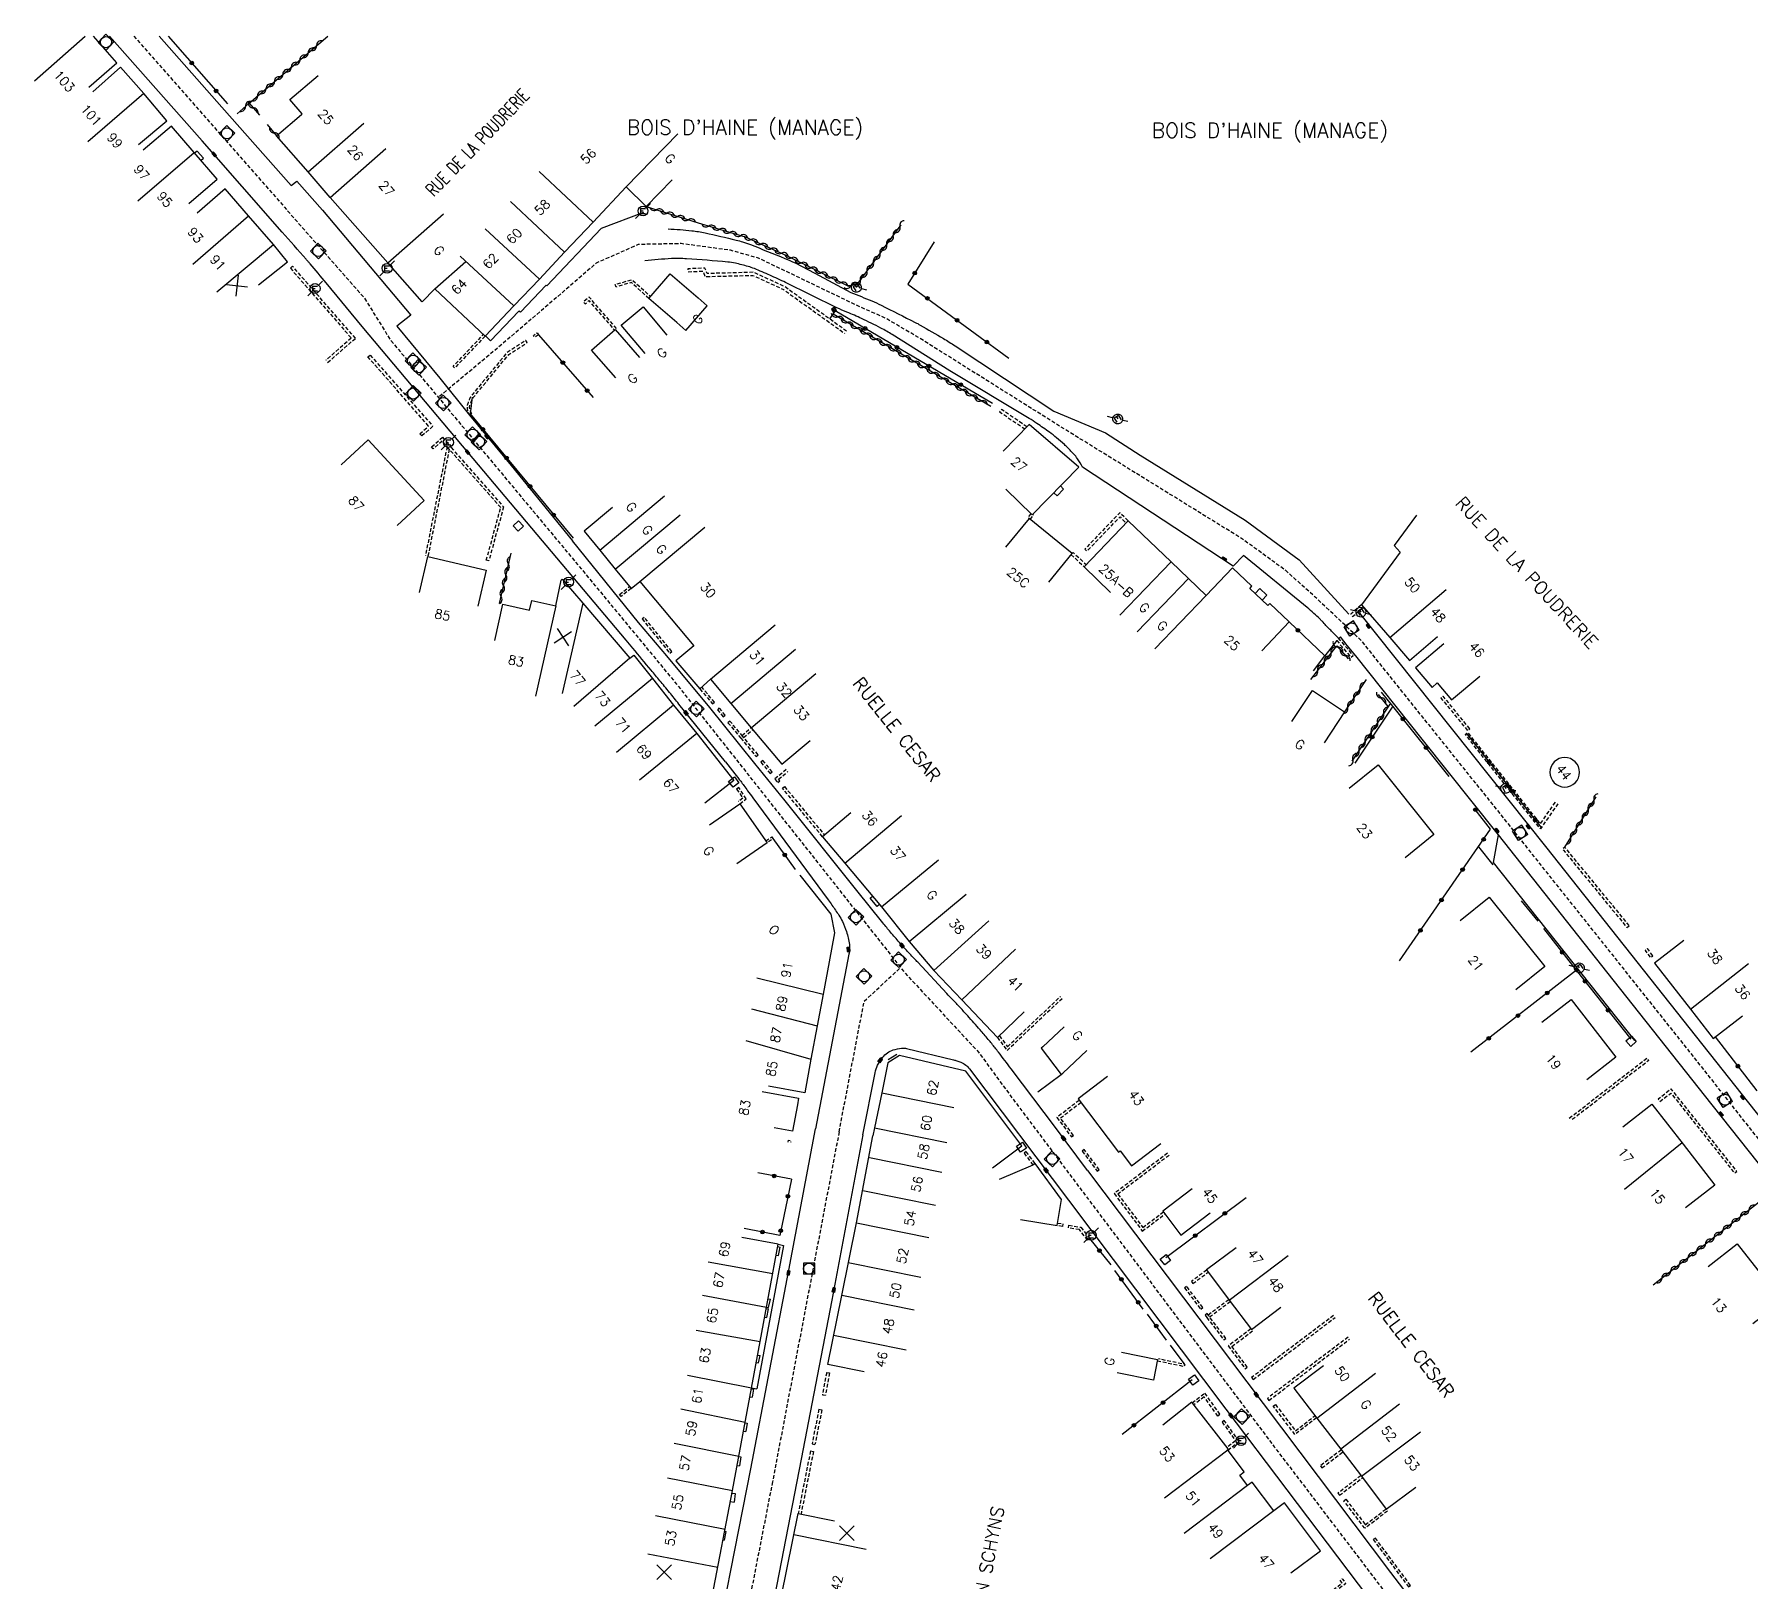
# Model space of a CAD drawing. Header units: millimetres. Extents: x 139000 to 140001, y 128999 to 130000.
# Drawn here: x 139363.3 to 139595.5, y 129790.9 to 130000.2 of the extents above; entities that cross this region are included whole.
import ezdxf
from ezdxf.enums import TextEntityAlignment as Align

# ---------------------------------------------------------------- set-up
doc = ezdxf.new("R2010")
doc.units = ezdxf.units.MM
doc.linetypes.add('DASHED', pattern=[0.75, 0.5, -0.25])
doc.layers.get('0').update_dxf_attribs({"linetype": 'CONTINUOUS'})
for name, color, linetype in [('W0001', 6, 'DASHED'), ('W0008', 7, 'CONTINUOUS'), ('W0100', 7, 'CONTINUOUS'), ('W0105', 7, 'CONTINUOUS'), ('W0112', 1, 'DASHED'), ('W0310', 3, 'CONTINUOUS'), ('W0322', 7, 'CONTINUOUS'), ('W0330', 7, 'CONTINUOUS'), ('W0400', 7, 'CONTINUOUS'), ('W0420', 7, 'CONTINUOUS'), ('W0471', 7, 'CONTINUOUS'), ('W0980', 7, 'CONTINUOUS'), ('W0989', 7, 'CONTINUOUS'), ('W0991', 7, 'CONTINUOUS'), ('W1102', 7, 'CONTINUOUS')]:
    doc.layers.add(name, color=color, linetype=linetype)
doc.styles.get("Standard").update_dxf_attribs({"font": 'romans.shx', "width": 0.85})

# ---------------------------------------------------------------- blocks, each defined once
blk = doc.blocks.new('t330o')
at = {"color": 0, "linetype": 'Continuous'}
for p, q in [((0.25, -0.25), (-0.25, 0.25)), ((-0.25, -0.25), (0.25, 0.25)), ((-0.25, 0.25), (-0.25, -0.25)), ((0.25, 0.25), (-0.25, 0.25)), ((0.25, -0.25), (0.25, 0.25)), ((-0.25, -0.25), (0.25, -0.25)), ((-0.25, -0.25), (-0.25, -0.25))]:
    blk.add_line(p, q, dxfattribs=at)
blk = doc.blocks.new('T400')
for p, q in [((-0.15, 0.3), (0.15, 0.3)), ((-0.15, -0.25), (-0.15, 0.3)), ((-0.15, 0.15), (0.15, 0.15)), ((-0.15, 0), (0.15, 0)), ((0.15, 0.3), (0.15, -0.25)), ((-0.15, -0.15), (0.15, -0.15)), ((-0.15, -0.25), (-0.15, -0.3)), ((-0.15, -0.3), (0.15, -0.3)), ((0.15, -0.3), (0.15, -0.25))]:
    blk.add_line(p, q)
blk = doc.blocks.new('T471')
for p, q in [((-0.333334, 0.333334), (-0.333334, -0.333334)), ((-0.333334, 0.333334), (0.333334, 0.333334)), ((-0.333334, 0), (0, 0)), ((0.500001, 0.500001), (1.000002, 1.000002)), ((-0.500001, -0.500001), (-1.000002, -1.000002)), ((-0.333334, -0.333334), (0.333334, -0.333334))]:
    blk.add_line(p, q)
blk.add_ellipse((0, 0), major_axis=(0.471405, 0.471405), ratio=1, start_param=5.4977871438, end_param=11.780972451)
blk = doc.blocks.new('t112o')
at = {"color": 0, "linetype": 'Continuous'}
for p, q in [((-0.5, 0.5), (0.5, 0.5)), ((-0.5, -0.5), (-0.5, 0.5)), ((0.5, 0.5), (0.5, -0.5)), ((0.5, -0.5), (-0.5, -0.5))]:
    blk.add_line(p, q, dxfattribs=at)
blk = doc.blocks.new('T420')
for p, q in [((0.75, 0.75), (-0.75, 0.75)), ((-0.75, 0.75), (-0.75, -0.75)), ((0.75, 0.75), (0.75, -0.75)), ((0.75, -0.75), (-0.75, -0.75))]:
    blk.add_line(p, q)
blk.add_ellipse((0, 0), major_axis=(-0.53, 0.53), ratio=1, start_param=3.926991, end_param=10.210176)
blk = doc.blocks.new('t310o')
at = {"color": 0, "linetype": 'Continuous'}
for centre, start, end in [((-0.5, 0.38), 216.8699, 323.1304), ((0.5, -0.37), 36.8699, 143.1303)]:
    blk.add_arc(centre, 0.625, start, end, dxfattribs=at)
blk = doc.blocks.new('t322o')
at = {"color": 0, "linetype": 'Continuous'}
for radius in [0.25, 0.15]:
    blk.add_circle((0, 0), radius, dxfattribs=at)
blk = doc.blocks.new('t991o')
at = {"color": 0, "linetype": 'Continuous'}
for p, q in [((-1, 1), (1, -1)), ((-1, -1), (1, 1))]:
    blk.add_line(p, q, dxfattribs=at)

msp = doc.modelspace()

# ---------------------------------------------------------------- linework, layer by layer
at = {"layer": 'W0001', "flags": 128}
for points in [[(139376.75, 130000), (139407.94, 129964.55), (139411.46, 129958.89), (139437.57, 129927.56), (139450.28, 129912.19), (139481.03, 129873.3), (139491, 129862.57), (139494.77, 129857.42), (139531.02, 129809.18), (139566.24, 129762.91), (139593.63, 129727.02)], [(139719.02, 129699.11), (139712.2, 129706.95), (139700.48, 129721.68), (139683.46, 129742.95), (139672.68, 129756.19), (139663.16, 129768), (139653.34, 129780.02), (139649.39, 129783.97), (139645.67, 129788.93), (139626.26, 129813.37), (139609.37, 129834.54), (139586.33, 129863.73), (139560.42, 129896.26), (139542.82, 129918.2), (139536.55, 129924.12), (139532.57, 129927.69), (139526.74, 129931.95), (139501.96, 129947.25), (139489.61, 129955), (139483.12, 129959.08), (139478.47, 129961.81), (139474.47, 129963.6), (139466.39, 129967.49), (139461.26, 129969.94), (139457.44, 129971.02), (139450.77, 129971.92), (139444.99, 129971.8), (139439.31, 129969.28), (139433.36, 129964.14), (139425.95, 129957.79), (139417.94, 129951.12)], [(139472.15, 129851.77), (139475.54, 129869.43), (139480.47, 129874.01)]]:
    msp.add_lwpolyline(points, dxfattribs=at)
at = {"layer": 'W0001'}
msp.add_lwpolyline([(139472.15, 129851.77), (139463.14, 129804.45), (139453.76, 129756.33), (139445.02, 129711.53), (139435.73, 129664.55)], dxfattribs=at)
at = {"layer": 'W0008'}
for points in [[(139456.8, 129901.81), (139450.49, 129909.63, 0.001399), (139449.21, 129911.22, 0.002754), (139448.55, 129912.03, 0.001445), (139447.92, 129912.79, -0.000766), (139446.73, 129914.21, -0.00095), (139444.25, 129917.2, 0.0026), (139443.34, 129918.29), (139421.19, 129944.58), (139407.63, 129960.72), (139402.75, 129966.61, 0.000513), (139400.58, 129969.2, 0.004352), (139400.32, 129969.5, 0.001171), (139400.05, 129969.81, 0.000098), (139396.82, 129973.49), (139385.98, 129985.83), (139373.47, 130000)], [(139505.77, 129846.55), (139501.41, 129852.35), (139495.43, 129860.28, 0.002311), (139493.7, 129862.56, 0.004537), (139492.81, 129863.71, 0.007506), (139492.33, 129864.29, 0.003374), (139491.24, 129865.56, 0.003423), (139489.55, 129867.47, 0.005818), (139488.53, 129868.58, 0.003496), (139487.49, 129869.67, -0.00469), (139486.72, 129870.49), (139482.79, 129874.72, 0.004504), (139482.34, 129875.19, -0.002972), (139481.67, 129875.89, -0.004654), (139481.13, 129876.48, -0.003028), (139480.31, 129877.4, -0.005463), (139479.11, 129878.79, -0.006187), (139478.08, 129880.04), (139474.55, 129884.42), (139464.84, 129896.57), (139460.76, 129901.6), (139454.67, 129909.17), (139448.86, 129916.16), (139445.02, 129920.66), (139436.07, 129931.74)], [(139475.38, 129851.38), (139477.01, 129859.76, -0.065639), (139477.36, 129860.79, -0.055034), (139478.05, 129861.87, -0.074701), (139478.68, 129862.46, -0.07292), (139479.48, 129862.85, -0.050451), (139480.6, 129863.09, -0.085095), (139481.28, 129863.04), (139487.64, 129861.52, -0.023741), (139488.06, 129861.4, -0.016749), (139488.64, 129861.18, -0.064665), (139489.28, 129860.81, -0.067497), (139489.78, 129860.3), (139503.19, 129842.53), (139524.47, 129814.26), (139549.22, 129781.55), (139564.99, 129761.04), (139576.8, 129745.57, -0.096515), (139577.23, 129744.69, -0.084385), (139577.34, 129743.58, -0.067785), (139577.12, 129742.52, -0.079516), (139576.67, 129741.7), (139571.01, 129734.37)]]:
    msp.add_lwpolyline(points, format="xyb", dxfattribs=at)
for points in [[(139380.19, 130000), (139388.67, 129990.38), (139398.03, 129979.79), (139398.79, 129980.36), (139402.25, 129976.43), (139414.22, 129962.24), (139412.34, 129960.75), (139418.12, 129953.74), (139422.14, 129948.72), (139427.78, 129941.89), (139436.07, 129931.74)], [(139385.82, 129983.15), (139386.18, 129983.47), (139385.3, 129984.44), (139384.96, 129984.15)], [(139445.69, 129976.12), (139439.98, 129973.97), (139432.6, 129966.2), (139432.54, 129966.31), (139429.04, 129962.63), (139428.85, 129962.8), (139425.01, 129958.75), (139424.3, 129959.43)], [(139477.62, 129882.52), (139477.29, 129882.24), (139476.36, 129883.39), (139476.67, 129883.65)], [(139432.64, 129664.97), (139433.67, 129670.37), (139435.21, 129678.15), (139437.62, 129690.55), (139438.22, 129693.63), (139447.22, 129739.59), (139454.3, 129776.18), (139460.2, 129806.21), (139465.37, 129833.05), (139468.94, 129852.17)], [(139475.38, 129851.38), (139471.17, 129829.02), (139467.01, 129807.52), (139459.85, 129770.59), (139453.73, 129739.23), (139444.65, 129692.83), (139443.67, 129687.63), (139441.68, 129677.32), (139440.35, 129671.13), (139438.83, 129664.14)], [(139505.77, 129846.55), (139529.51, 129815.01), (139546.76, 129792.16), (139554.21, 129782.39), (139567.44, 129765.18), (139577.24, 129752.38), (139585.27, 129741.97), (139595.43, 129728.36)]]:
    msp.add_lwpolyline(points, dxfattribs=at)
at = {"layer": 'W0008', "flags": 128}
for points in [[(139449.03, 129973.91, -0.015683), (139452.24, 129973.67, -0.027964), (139454.03, 129973.37, -0.004004), (139458.23, 129972.41, -0.019173), (139459.1, 129972.16, -0.015504), (139460.15, 129971.79, -0.003457), (139464.81, 129969.93, -0.018525), (139466.19, 129969.31), (139468.87, 129967.92), (139473.76, 129965.29, -0.008065), (139476.56, 129964.18, -0.017351), (139477.83, 129963.59, -0.001536), (139482.44, 129961.27, -0.010332), (139483.12, 129960.91, -0.006197), (139486.27, 129959.08, -0.012224), (139487.84, 129958.1), (139501.21, 129949.24), (139508.2, 129946.34), (139512.88, 129943.29), (139527.07, 129934.5), (139534.37, 129929.14), (139541.1, 129921.82)], [(139505.09, 129941.67, 0.025182), (139504.39, 129942.83, 0.04267), (139503.9, 129943.45, 0.003955), (139502.88, 129944.51, 0.016455), (139502.62, 129944.75, 0.01097), (139501.56, 129945.66, 0.012821), (139500.61, 129946.4, 0.008803), (139498.91, 129947.6, 0.014732), (139497.86, 129948.27), (139487.12, 129954.71), (139479.34, 129959.62, 0.020154), (139477.8, 129960.5, 0.012343), (139475.2, 129961.78, 0.012781), (139473.22, 129962.64, -0.018461), (139471.85, 129963.25), (139464.92, 129966.65, 0.008756), (139462.8, 129967.64, 0.008906), (139460.69, 129968.54, 0.027022), (139459.84, 129968.83, 0.013575), (139458.12, 129969.27, 0.032706), (139457.08, 129969.43, 0.006146), (139451.52, 129969.87, 0.028645), (139449.49, 129969.89, 0.016038), (139445.86, 129969.6)], [(139539.77, 129918.5, -0.00252), (139538.95, 129919.31, -0.00498), (139538.55, 129919.72, -0.001907), (139537.48, 129920.84, 0.006712), (139537.18, 129921.15, 0.013315), (139536.39, 129921.9, 0.011732), (139535.45, 129922.7), (139526.87, 129929.73), (139525.47, 129928.31), (139505.08, 129941.67)], [(139661.76, 129766.33), (139651.46, 129779.08), (139650.45, 129780.01, -0.017925), (139650.04, 129780.42, -0.001638), (139648.17, 129782.47, -0.013498), (139647.95, 129782.73, -0.000848), (139646.87, 129784.07, -0.001367), (139646.2, 129784.91), (139644.43, 129787.13), (139620.31, 129817.58), (139614.09, 129825.42), (139590.27, 129855.45), (139576.87, 129872.34), (139561.36, 129891.95), (139551.03, 129904.91), (139542.06, 129916.16), (139540.9, 129917.58), (139539.99, 129918.72), (139539.76, 129918.5)], [(139456.8, 129901.81), (139458.05, 129900.21, -0.001978), (139458.84, 129899.2, -0.003534), (139459.27, 129898.62, -0.005998), (139459.78, 129897.92, 0.004448), (139460.47, 129896.97), (139470.68, 129883.14, -0.006401), (139471.18, 129882.44, -0.003293), (139472.12, 129881.08, -0.040349), (139472.59, 129880.24, -0.025963), (139473.15, 129878.86, -0.055802), (139473.54, 129877.12, -0.074847), (139473.49, 129875.8), (139468.94, 129852.17)]]:
    msp.add_lwpolyline(points, format="xyb", dxfattribs=at)
for points in [[(139501.21, 129938.23), (139501.64, 129937.81), (139502.52, 129938.72), (139502.09, 129939.14)], [(139529.39, 129923.68), (139530.03, 129924.35), (139529.07, 129925.25), (139528.44, 129924.59)], [(139542.38, 129922.15), (139567.73, 129890.36), (139595.16, 129855.72), (139617.92, 129827.02), (139648.2, 129788.84), (139650.68, 129785.65), (139655.3, 129780.38), (139658.52, 129776.5), (139661.11, 129773.43), (139673.95, 129758.01), (139675.02, 129757.06), (139674.72, 129756.82), (139674.86, 129756.63), (139688.12, 129739.86), (139691.42, 129735.64), (139703.07, 129720.82), (139714.45, 129706.39)], [(139579.79, 129864.14), (139560.66, 129888.22), (139561.36, 129891.95)], [(139478.78, 129861.55), (139479.95, 129862.3)]]:
    msp.add_lwpolyline(points, dxfattribs=at)
at = {"layer": 'W0100'}
for points in [[(139370.68, 129993.08), (139374.46, 129996.37), (139371.29, 130000)], [(139377.38, 129985.32), (139381.2, 129988.55), (139378.09, 129992.22), (139374.96, 129995.77), (139371.21, 129992.46)], [(139384.21, 129977.36), (139388, 129980.62), (139384.89, 129984.23), (139381.83, 129987.8), (139378.03, 129984.55)], [(139393.61, 129966.33), (139397.52, 129969.45), (139395.65, 129971.79), (139392.28, 129975.69), (139389.09, 129979.33), (139385.33, 129976.03)], [(139466.85, 129886.48), (139466.85, 129886.48), (139471.05, 129881.21), (139471.53, 129878.69), (139470.79, 129874.77), (139469.98, 129870.39), (139469.18, 129866.12), (139468.35, 129861.63), (139467.52, 129857.07), (139462.6, 129857.97)], [(139461.76, 129857.24), (139466.67, 129856.31), (139466.51, 129855.43), (139465.83, 129851.86), (139463.38, 129852.32)], [(139475.52, 129819.32), (139470.62, 129820.3), (139472.5, 129829.62), (139474.5, 129839.48), (139476.7, 129851.22)], [(139496.71, 129839.91), (139501.64, 129839.09), (139502.23, 129842.64), (139498.66, 129847.49), (139498.38, 129847.28), (139493.8, 129845.31)], [(139450.08, 129789.88), (139454.99, 129788.93), (139457.74, 129803.26), (139461.48, 129823.4), (139463.9, 129836.57), (139458.98, 129837.48)], [(139525.86, 129836.09), (139521.86, 129833.09), (139524.92, 129829.01), (139527.92, 129825.05), (139531.9, 129828.07)], [(139446.81, 129669.98), (139441.9, 129670.94), (139444.4, 129683.65), (139447.31, 129683.26), (139453.76, 129715.13), (139452.23, 129715.49), (139454.49, 129726.98), (139452.26, 129727.43), (139452.27, 129727.43), (139456.03, 129746.55), (139462.12, 129777.86), (139466.61, 129800.16), (139471.51, 129799.18)]]:
    msp.add_lwpolyline(points, dxfattribs=at)
at = {"layer": 'W0100', "flags": 128}
for points in [[(139449.55, 129980.53), (139446.05, 129976.96), (139443.34, 129979.62), (139438.87, 129974.8), (139435.01, 129970.78), (139431.64, 129967.13), (139428.16, 129963.49), (139424.27, 129959.4), (139417.46, 129965.82), (139415.76, 129964.05), (139411.13, 129969.34), (139403.32, 129978.17), (139400.31, 129981.65), (139396.07, 129986.52), (139399.42, 129989.38), (139399.53, 129989.47), (139397.87, 129991.42), (139401.67, 129994.67)], [(139450.21, 129961.23), (139446.42, 129964.49), (139449.31, 129967.85), (139453.1, 129964.59)], [(139450.21, 129961.23), (139451.41, 129960.15), (139454.3, 129963.49), (139453.1, 129964.59)], [(139445.91, 129957.06), (139442.69, 129960.89), (139445.64, 129963.37), (139448.86, 129959.55)], [(139441.95, 129953.75), (139438.68, 129957.53), (139441.88, 129960.3), (139445.15, 129956.52)], [(139404.78, 129942.01), (139408.46, 129945.39), (139416.03, 129937.17), (139412.36, 129933.78)], [(139494.69, 129938.72), (139498.27, 129935.22), (139504.6, 129941.7), (139497.86, 129947.44), (139494.36, 129943.86)], [(139441.52, 129936.21), (139437.65, 129933.04), (139439.77, 129930.46), (139441.88, 129927.88), (139444.02, 129925.28), (139445.21, 129926.23), (139452.5, 129917.53), (139450.08, 129915.5), (139453.32, 129911.69), (139454.74, 129913), (139460.24, 129906.44), (139464.41, 129901.5), (139468.23, 129904.73)], [(139500.52, 129926.12), (139503.67, 129930), (139497.84, 129934.75), (139494.68, 129930.87)], [(139529.32, 129916.84), (139533.05, 129920.75), (139530.44, 129923.24), (139530.16, 129922.95), (139527.71, 129925.29), (139527.99, 129925.59), (139527.99, 129925.59), (139525.38, 129928.08), (139521.79, 129924.33), (139519.41, 129926.61), (139517.05, 129928.88), (139511.27, 129934.42), (139505.28, 129928.21), (139508.88, 129924.74)], [(139550.25, 129935.19), (139547.22, 129931.1), (139548.07, 129930.19), (139542.81, 129923.06), (139546.67, 129918.63), (139549.3, 129915.54), (139553.1, 129918.78)], [(139415.38, 129924.74), (139416.53, 129929.61), (139424.42, 129927.74), (139423.27, 129922.87)], [(139425.56, 129918.26), (139426.66, 129923.14), (139430.28, 129922.32), (139430.58, 129923.67), (139433.85, 129922.93), (139434.56, 129926.39), (139434.69, 129926.53), (139437.47, 129923.28), (139443.84, 129915.83), (139444.37, 129916.25), (139446.89, 129913.08), (139449.75, 129909.48), (139452.92, 129905.66), (139457.92, 129899.32), (139454, 129896.23)], [(139553.95, 129917.77), (139550.14, 129914.54), (139552.37, 129911.9), (139553.07, 129912.49), (139555.01, 129910.19), (139558.83, 129913.42)], [(139533.4, 129907.3), (139536.17, 129911.46), (139540.52, 129908.57), (139537.75, 129904.41)], [(139541.15, 129898.27), (139545.05, 129901.4), (139552.62, 129891.99), (139548.73, 129888.86)], [(139454.62, 129893.29), (139458.71, 129896.16), (139462.42, 129890.89), (139458.33, 129888.02)], [(139473.73, 129894.92), (139469.91, 129891.69), (139472.93, 129888.11), (139477.87, 129882.22), (139481.65, 129877.54), (139484.97, 129873.62), (139488.76, 129869.62), (139493.56, 129864.55), (139497.19, 129867.99)], [(139556.18, 129880.38), (139560.08, 129883.51), (139567.61, 129874.13), (139563.71, 129871)], [(139586.42, 129877.65), (139582.47, 129874.58), (139587.3, 129868.38), (139590.41, 129864.4), (139594.35, 129867.48)], [(139567.23, 129866.61), (139571.18, 129869.68), (139577.24, 129861.87), (139573.28, 129858.81)], [(139502.6, 129866), (139499.73, 129863.29), (139499.49, 129863.11), (139502.17, 129859.53), (139502.41, 129859.71), (139505.65, 129862.77)], [(139492.88, 129846.9), (139496.88, 129849.9), (139489.31, 129859.99), (139480.33, 129862.1), (139478.76, 129861.12), (139477.91, 129857.05), (139476.93, 129852.33), (139476.7, 129851.22)], [(139508.46, 129859.27), (139504.47, 129856.25), (139509.94, 129849.03), (139510.16, 129849.19), (139511.69, 129847.17), (139515.68, 129850.18)], [(139578.16, 129852.45), (139582.11, 129855.52), (139586.31, 129850.1), (139590.61, 129844.55), (139586.66, 129841.48)], [(139519.93, 129844.05), (139515.93, 129841.04), (139518.36, 129837.82), (139522.35, 129840.82)], [(139589.69, 129833.55), (139593.62, 129836.63), (139599.7, 129828.88), (139595.76, 129825.8)], [(139510.34, 129821.98), (139515.24, 129820.99), (139514.68, 129818.21), (139509.78, 129819.2)], [(139537.66, 129820.14), (139533.68, 129817.12), (139536.76, 129813.06), (139540, 129808.87), (139542.81, 129805.19), (139546.17, 129800.72), (139550.16, 129803.73)], [(139533.25, 129792.12), (139537.26, 129795.11), (139532.41, 129801.61), (139530.94, 129800.51), (139528.01, 129804.39), (139527.4, 129803.93), (139526.35, 129805.32), (139526.96, 129805.78), (139524.69, 129808.81), (139524.8, 129808.91), (139519.87, 129815.2), (139515.94, 129812.11)]]:
    msp.add_lwpolyline(points, dxfattribs=at)
at = {"layer": 'W0105'}
for p, q in [((139463.84, 129836.26), (139464.19, 129836.19)), ((139463.63, 129835.1), (139463.94, 129835.04)), ((139462.54, 129829.2), (139462.88, 129829.14)), ((139462.3, 129827.89), (139462.61, 129827.83)), ((139462.33, 129828.05), (139462.61, 129828)), ((139462.09, 129826.72), (139462.36, 129826.67)), ((139460.95, 129820.58), (139461.23, 129820.53)), ((139461.14, 129821.58), (139461.48, 129821.52)), ((139460.09, 129815.94), (139460.4, 129815.88)), ((139460.29, 129817.01), (139460.58, 129816.96)), ((139460.32, 129817.13), (139461.03, 129817)), ((139459.23, 129811.29), (139459.52, 129811.24)), ((139459.44, 129812.4), (139459.7, 129812.35)), ((139458.39, 129806.64), (139458.66, 129806.59)), ((139458.59, 129807.85), (139458.84, 129807.81)), ((139457.46, 129801.77), (139457.94, 129801.68)), ((139457.68, 129802.91), (139458.08, 129802.84)), ((139456.46, 129796.59), (139456.6, 129796.56)), ((139456.69, 129797.77), (139456.85, 129797.74))]:
    msp.add_line(p, q, dxfattribs=at)
for points in [[(139463.9, 129836.57), (139464.62, 129836.42), (139461.03, 129817)], [(139463.94, 129835.04), (139464.19, 129836.19)], [(139462.61, 129828), (139462.88, 129829.14)], [(139462.36, 129826.67), (139462.61, 129827.83)], [(139461.23, 129820.53), (139461.48, 129821.52)], [(139460.58, 129816.96), (139460.4, 129815.88)], [(139459.7, 129812.35), (139459.52, 129811.24)], [(139458.84, 129807.81), (139458.66, 129806.59)], [(139458.08, 129802.84), (139457.94, 129801.68)], [(139456.85, 129797.74), (139456.6, 129796.56)]]:
    msp.add_lwpolyline(points, dxfattribs=at)
at = {"layer": 'W0112'}
for p, q in [((139470.47, 129819.24), (139470.86, 129819.16)), ((139469.9, 129816.21), (139470.3, 129816.14)), ((139469.42, 129814.26), (139469.82, 129814.18)), ((139468.28, 129808.62), (139468.68, 129808.55)), ((139468.5, 129809.57), (139468.89, 129809.49))]:
    msp.add_line(p, q, dxfattribs=at)
for points in [[(139402.96, 129955.82), (139406.73, 129959.11), (139398.22, 129968.86), (139397.92, 129968.6), (139406.16, 129959.15), (139402.7, 129956.12)], [(139444.02, 129925.28), (139442.68, 129924.18), (139442.46, 129924.45), (139443.8, 129925.55)], [(139453.32, 129911.69), (139455.03, 129909.66), (139455.3, 129909.88), (139453.59, 129911.91)], [(139465, 129900.8), (139463.47, 129899.5), (139463.86, 129899.03), (139464.13, 129899.26), (139463.96, 129899.46), (139465.23, 129900.53)], [(139458.71, 129896.16), (139459.6, 129896.83), (139458.58, 129898.35), (139458.29, 129898.15), (139459.12, 129896.91), (139458.5, 129896.44)], [(139469.91, 129891.69), (139464.49, 129898.27), (139464.76, 129898.49), (139470.18, 129891.91)], [(139493.56, 129864.55), (139494.87, 129862.79), (139502.32, 129869.84)], [(139493.84, 129864.76), (139494.94, 129863.28), (139502.08, 129870.09)], [(139504.64, 129856.03), (139501.6, 129853.73), (139503.58, 129851.09), (139503.86, 129851.3), (139502.09, 129853.66), (139504.85, 129855.75)], [(139498.66, 129847.49), (139497.46, 129849.1), (139497.18, 129848.89), (139498.38, 129847.28)], [(139516.58, 129848.88), (139509.36, 129843.42), (139513.17, 129838.36), (139516.22, 129840.66)], [(139516.78, 129848.59), (139509.85, 129843.35), (139513.24, 129838.85), (139516.01, 129840.94)], [(139501.69, 129839.43), (139502.43, 129839.33), (139502.38, 129838.98), (139501.49, 129839.11)], [(139521.87, 129833.08), (139519.8, 129831.53), (139520.01, 129831.25), (139522.08, 129832.8)], [(139539.03, 129826.94), (139527.96, 129818.56), (139528.18, 129818.28), (139539.24, 129826.66)], [(139527.86, 129825.13), (139524.8, 129822.81), (139527.09, 129819.72), (139527.37, 129819.93), (139525.29, 129822.74), (139528.07, 129824.85)], [(139541, 129824.01), (139530.08, 129815.73), (139530.3, 129815.45), (139541.21, 129823.74)], [(139470.47, 129819.24), (139469.9, 129816.21)], [(139470.86, 129819.16), (139470.3, 129816.14)], [(139519.93, 129815.12), (139521.59, 129816.43), (139523.67, 129813.53), (139523.39, 129813.33), (139521.52, 129815.93), (139520.14, 129814.85)], [(139469.42, 129814.26), (139468.5, 129809.57)], [(139469.82, 129814.18), (139468.89, 129809.49)], [(139536.73, 129813.1), (139533.82, 129810.85), (139530.89, 129814.67), (139531.17, 129814.89), (139533.88, 129811.34), (139536.51, 129813.38)], [(139524.75, 129808.73), (139526.26, 129809.91), (139524.25, 129812.73), (139523.97, 129812.53), (139525.78, 129809.98), (139524.65, 129809.1)], [(139468.28, 129808.62), (139466.61, 129800.16)], [(139468.68, 129808.55), (139467, 129800.08)], [(139540.09, 129808.76), (139537.26, 129806.6), (139537.47, 129806.32), (139540.3, 129808.48)], [(139542.74, 129805.27), (139539.63, 129802.9), (139539.85, 129802.62), (139542.96, 129804.99)], [(139546.35, 129800.48), (139543.27, 129798.15), (139540.43, 129801.87), (139540.71, 129802.08), (139540.71, 129802.08), (139543.33, 129798.64), (139546.14, 129800.76)]]:
    msp.add_lwpolyline(points, dxfattribs=at)
at = {"layer": 'W0112', "flags": 128}
for points in [[(139473.17, 129960.08), (139464.81, 129966.08), (139460.57, 129968.04), (139454.29, 129967.87), (139454.01, 129968.62), (139451.7, 129968.51), (139451.72, 129968.11), (139453.74, 129968.21), (139454.02, 129967.46), (139460.49, 129967.63), (139464.61, 129965.73), (139472.94, 129959.75)], [(139446.42, 129964.49), (139444.05, 129966.67), (139441.98, 129966.05), (139441.88, 129966.39), (139444.14, 129967.06), (139446.66, 129964.75)], [(139442.03, 129960.44), (139438.34, 129964.7), (139437.56, 129964.03), (139437.8, 129963.76), (139438.3, 129964.21), (139441.77, 129960.21)], [(139424.27, 129959.4), (139420.14, 129955.08), (139419.94, 129955.3), (139424.02, 129959.63)], [(139497.56, 129947.14), (139494.1, 129949.5), (139493.87, 129949.17), (139497.28, 129946.85)], [(139419.12, 129944.46), (139416.19, 129929.68)], [(139419.41, 129944.11), (139416.53, 129929.61)], [(139498.11, 129935.38), (139497.7, 129934.88), (139497.84, 129934.75)], [(139498, 129934.62), (139498.47, 129935.17), (139498.33, 129935.29)], [(139511.27, 129934.42), (139510.14, 129935.52), (139505.4, 129930.59), (139505.69, 129930.31), (139510.15, 129934.95), (139510.99, 129934.13)], [(139503.52, 129929.87), (139505.28, 129928.21)], [(139503.67, 129930), (139503.8, 129930.16), (139505.56, 129928.5)], [(139542.81, 129923.06), (139541.36, 129921.8), (139541.62, 129921.49), (139543.07, 129922.76)], [(139459, 129905.39), (139460.24, 129906.44)], [(139459.23, 129905.13), (139460.46, 129906.17)], [(139569.38, 129896.16), (139567.02, 129892.76), (139556.85, 129905.54), (139557.17, 129905.79), (139567, 129893.43), (139569.06, 129896.38)], [(139462.25, 129891.13), (139463.03, 129891.67), (139463.21, 129891.45), (139462.42, 129890.89)], [(139570.93, 129853.62), (139581.42, 129861.75), (139581.67, 129861.43), (139571.17, 129853.3)], [(139465.25, 129850.4), (139465.29, 129850.64), (139465.63, 129850.57), (139465.59, 129850.33)], [(139522.06, 129827.02), (139524.85, 129829.11)], [(139522.27, 129826.74), (139525.06, 129828.83)], [(139515.2, 129820.81), (139518.72, 129820.08), (139518.97, 129820.24), (139518.85, 129820.44), (139518.72, 129820.36), (139515.34, 129821.06)], [(139532.38, 129784.91), (139540.21, 129790.75), (139539.93, 129791.12), (139540.21, 129791.33), (139540.7, 129790.68), (139532.59, 129784.63)]]:
    msp.add_lwpolyline(points, dxfattribs=at)
for points in [[(139431.5, 129959.59), (139431, 129959.23), (139430.8, 129959.51), (139431.3, 129959.87)], [(139539.46, 129918.24), (139541.4, 129915.96), (139541.71, 129916.22), (139539.76, 129918.5)], [(139557.46, 129906.29), (139553.88, 129910.71), (139553.57, 129910.46), (139557.15, 129906.04)], [(139579.04, 129879.67), (139570.32, 129890.28), (139570.01, 129890.02), (139578.73, 129879.41)], [(139582.22, 129875.6), (139581.49, 129876.56), (139581.17, 129876.31), (139581.9, 129875.35)], [(139583.19, 129855.87), (139584.66, 129857.02), (139588.72, 129851.92), (139593.29, 129846.19), (139593.6, 129846.43), (139589.03, 129852.17), (139584.72, 129857.59), (139582.95, 129856.18)]]:
    msp.add_lwpolyline(points, close=True, dxfattribs=at)
at = {"layer": 'W0112'}
for points in [[(139415.43, 129946.19), (139416.63, 129947.25), (139408.4, 129956.59), (139408.7, 129956.85), (139417.2, 129947.22), (139415.7, 129945.9)], [(139424.77, 129929), (139424.43, 129929.09), (139426.38, 129936.22), (139419.41, 129944.11), (139418.48, 129945.22), (139417.25, 129944.17), (139417.03, 129944.43), (139418.51, 129945.72), (139419.67, 129944.34), (139426.77, 129936.31)], [(139449.52, 129916.75), (139445.78, 129921.37), (139445.51, 129921.15), (139449.25, 129916.53)], [(139456.76, 129908.13), (139455.95, 129909.11), (139455.68, 129908.88), (139456.49, 129907.91)], [(139461.19, 129902.78), (139459.11, 129905.26), (139457.39, 129907.34), (139457.12, 129907.12), (139458.84, 129905.04), (139460.92, 129902.55)], [(139463.11, 129900.47), (139461.84, 129902.01), (139461.57, 129901.78), (139462.84, 129900.25)], [(139507.35, 129846.66), (139505.31, 129849.38), (139505.03, 129849.17), (139507.07, 129846.45)], [(139505.77, 129837.12), (139504.65, 129838.55), (139503.18, 129838.79), (139503.23, 129839.14), (139504.84, 129838.87), (139506.05, 129837.34)], [(139521.34, 129828.01), (139519.16, 129830.88), (139518.88, 129830.67), (139521.07, 129827.8)], [(139524.48, 129823.84), (139522.17, 129826.88), (139521.93, 129827.2), (139521.65, 129827), (139521.88, 129826.67), (139524.21, 129823.63)], [(139549.45, 129790.43), (139544.69, 129796.83), (139544.41, 129796.62), (139549.17, 129790.22)]]:
    msp.add_lwpolyline(points, close=True, dxfattribs=at)
at = {"layer": 'W0112', "flags": 128}
msp.add_lwpolyline([(139422.45, 129948.89, -0.079718), (139422.18, 129949.63, -0.123675), (139422.21, 129950.05, -0.028407), (139422.53, 129950.88, -0.067037), (139422.69, 129951.13), (139427.46, 129956.91), (139429.96, 129958.54), (139429.77, 129958.83), (139427.23, 129957.18), (139422.42, 129951.36, 0.067037), (139422.21, 129951.02, 0.028407), (139421.88, 129950.15, 0.123675), (139421.84, 129949.57, 0.079718), (139422.14, 129948.72)], format="xyb", close=True, dxfattribs=at)
at = {"layer": 'W0310', "flags": 128}
for points in [[(139392.35, 129990.91), (139403, 130000)], [(139390.73, 129989.47), (139392.35, 129990.91), (139393.75, 129989.29)], [(139394.79, 129988.04), (139396.07, 129986.52)], [(139446.05, 129976.96), (139453.09, 129974.71)], [(139453.09, 129974.71), (139459.43, 129972.83), (139465.14, 129970.28), (139473.43, 129966.15), (139474.74, 129966.56), (139480.56, 129974.47)], [(139492.66, 129949.88), (139471.37, 129962.38)], [(139427.73, 129930.05), (139426.19, 129923.24)], [(139535.96, 129912.97), (139539.46, 129917.53), (139541.01, 129915.77)], [(139543.44, 129912.96), (139540.52, 129908.57)], [(139546.42, 129909.32), (139545.12, 129910.93)], [(139546.63, 129909.62), (139541.5, 129901.91)], [(139570.32, 129890.28), (139574.54, 129897.08)], [(139582.26, 129831.07), (139596.62, 129842.31), (139601.01, 129836.95)]]:
    msp.add_lwpolyline(points, dxfattribs=at)
at = {"layer": 'W0322'}
for p, q in [((139465.71, 129845.39), (139461.14, 129846.25)), ((139465.71, 129845.39), (139464.13, 129837.76)), ((139464.13, 129837.76), (139459.32, 129838.69))]:
    msp.add_line(p, q, dxfattribs=at)
at = {"layer": 'W0322', "flags": 128}
for points in [[(139381.39, 130000), (139389.41, 129990.82)], [(139485.02, 129972.18), (139481.46, 129966.44), (139495.12, 129956.43)], [(139492.91, 129950.31), (139471.62, 129962.81), (139470.85, 129961.74)], [(139431.5, 129959.59), (139438.89, 129951.1)], [(139422.53, 129951.15), (139422.25, 129948.89), (139436.16, 129932.06)], [(139536.34, 129914.15), (139537.84, 129916.18), (139533.05, 129920.75)], [(139539.46, 129918.24), (139537.84, 129916.18)], [(139554.68, 129899.83), (139547.04, 129909.35), (139545.51, 129911.24)], [(139547.04, 129909.35), (139541.92, 129901.64)], [(139556.98, 129905.69), (139567.11, 129892.95)], [(139547.94, 129874.91), (139560.29, 129892.71), (139558.18, 129895.4)], [(139463.21, 129891.45), (139466.2, 129887.26)], [(139560.64, 129887.91), (139558.7, 129890.31)], [(139566.7, 129880.28), (139564.47, 129883.04)], [(139579.29, 129864.32), (139571.89, 129873.63), (139567.46, 129879.27)], [(139571.89, 129873.63), (139557.61, 129862.56)], [(139590.66, 129864.61), (139596.31, 129857.33)], [(139499.04, 129857.2), (139502.17, 129859.53)], [(139516.33, 129834.76), (139527.2, 129842.9)], [(139508.94, 129833.78), (139506.05, 129837.34)], [(139513.3, 129827.8), (139509.47, 129833.02)], [(139516.46, 129823.61), (139513.87, 129827.13)], [(139518.85, 129820.44), (139517, 129822.92)], [(139519.91, 129818.25), (139510.45, 129810.83)]]:
    msp.add_lwpolyline(points, dxfattribs=at)
at = {"layer": 'W1102'}
for p, q in [((139486.07, 129846.28), (139476.27, 129848.25)), ((139485.17, 129841.81), (139475.37, 129843.78)), ((139484.29, 129837.44), (139474.49, 129839.44)), ((139454.46, 129834.21), (139463.17, 129832.61)), ((139483.2, 129832.08), (139473.4, 129834.08)), ((139453.66, 129829.67), (139462.34, 129828.07)), ((139482.3, 129827.65), (139472.5, 129829.62)), ((139452.83, 129824.97), (139461.48, 129823.42)), ((139481.21, 129822.26), (139471.41, 129824.23)), ((139451.66, 129818.86), (139460.32, 129817.16)), ((139450.76, 129814.3), (139459.46, 129812.52)), ((139449.84, 129809.66), (139458.61, 129807.92)), ((139448.92, 129804.98), (139457.74, 129803.26)), ((139447.3, 129799.89), (139456.74, 129798.03)), ((139475.83, 129795.29), (139466.03, 129797.27)), ((139446.28, 129794.7), (139455.75, 129792.88))]:
    msp.add_line(p, q, dxfattribs=at)
at = {"layer": 'W1102', "flags": 128}
for points in [[(139363.29, 129993.96), (139370.18, 130000)], [(139378.09, 129992.22), (139370.52, 129985.68)], [(139400.31, 129981.65), (139407.87, 129988.2)], [(139403.32, 129978.17), (139410.82, 129984.79)], [(139443.34, 129979.62), (139450.34, 129986.76)], [(139377.31, 129977.71), (139384.89, 129984.23)], [(139431.59, 129981.67), (139438.87, 129974.8)], [(139384.74, 129969.13), (139392.28, 129975.69)], [(139411.13, 129969.34), (139418.64, 129975.94)], [(139435.01, 129970.78), (139427.72, 129977.63)], [(139431.64, 129967.13), (139424.29, 129973.91)], [(139387.96, 129965.4), (139395.65, 129971.79)], [(139417.46, 129965.82), (139421.66, 129969.49)], [(139428.16, 129963.49), (139420.88, 129970.21)], [(139439.77, 129930.46), (139448.55, 129937.82)], [(139441.88, 129927.88), (139450.65, 129935.24)], [(139445.21, 129926.23), (139453.99, 129933.58)], [(139517.05, 129928.88), (139510.13, 129921.66)], [(139519.41, 129926.61), (139512.49, 129919.4)], [(139521.79, 129924.33), (139514.87, 129917.11)], [(139546.67, 129918.63), (139554.25, 129925.15)], [(139433.85, 129922.93), (139431.08, 129910.71)], [(139437.47, 129923.28), (139434.7, 129911.06)], [(139454.74, 129913), (139463.52, 129920.35)], [(139443.84, 129915.83), (139436.25, 129909.32)], [(139457.49, 129909.71), (139466.27, 129917.07)], [(139446.89, 129913.08), (139439.12, 129906.63)], [(139460.24, 129906.44), (139469.02, 129913.79)], [(139449.75, 129909.48), (139442.05, 129903.09)], [(139452.92, 129905.66), (139445.14, 129899.36)], [(139472.93, 129888.11), (139480.59, 129894.55)], [(139477.87, 129882.22), (139485.59, 129888.57)], [(139481.65, 129877.54), (139489.36, 129883.91)], [(139484.97, 129873.62), (139492.42, 129880.3)], [(139488.76, 129869.62), (139496.02, 129876.5)], [(139587.3, 129868.38), (139595.19, 129874.53)], [(139461.04, 129872.63), (139469.98, 129870.39)], [(139460.29, 129868.41), (139469.18, 129866.12)], [(139459.53, 129864.13), (139468.35, 129861.63)], [(139477.91, 129857.05), (139487.69, 129855.05)], [(139476.93, 129852.33), (139486.72, 129850.32)], [(139586.19, 129850.28), (139578.4, 129843.98)], [(139524.92, 129829.01), (139532.91, 129835.03)], [(139536.76, 129813.06), (139544.69, 129819.15)], [(139547.94, 129814.96), (139540, 129808.87)], [(139542.81, 129805.19), (139550.78, 129811.22)], [(139524.75, 129808.73), (139516.17, 129802.24)], [(139527.4, 129803.93), (139518.82, 129797.44)], [(139530.94, 129800.51), (139522.36, 129794.02)]]:
    msp.add_lwpolyline(points, dxfattribs=at)
msp.add_lwpolyline([(139572.31, 129900.41), (139572.28, 129900.8), (139572.16, 129901.18), (139571.98, 129901.52), (139571.73, 129901.83), (139571.42, 129902.07), (139571.08, 129902.26), (139570.7, 129902.37), (139570.31, 129902.41), (139569.92, 129902.37), (139569.55, 129902.26), (139569.2, 129902.07), (139568.9, 129901.83), (139568.65, 129901.52), (139568.47, 129901.18), (139568.35, 129900.8), (139568.31, 129900.41), (139568.35, 129900.02), (139568.47, 129899.65), (139568.65, 129899.3), (139568.9, 129899), (139569.2, 129898.75), (139569.55, 129898.56), (139569.92, 129898.45), (139570.31, 129898.41), (139570.7, 129898.45), (139571.08, 129898.56), (139571.42, 129898.75), (139571.73, 129899), (139571.98, 129899.3), (139572.16, 129899.65), (139572.28, 129900.02)], close=True, dxfattribs=at)

# ---------------------------------------------------------------- block references
at = {"layer": 'W0112'}
for p, rotation in [((139428.76, 129933.73), 132.702616168354), ((139457.91, 129899.08), 126.7784169422232), ((139579.28, 129864.03), 131.7546488051085), ((139496.82, 129849.71), 122.6395322695008), ((139516.29, 129834.48), 307.6107830816911), ((139520.12, 129818.22), 125.7762540539209)]:
    msp.add_blockref('t112o', p, dxfattribs=dict(at, rotation=rotation))
at = {"layer": 'W0310'}
for p, rotation in [((139400.34, 129997.73), 40.46424149376719), ((139401.48, 129998.7), 40.46424149376719), ((139398.05, 129995.78), 40.46424149376719), ((139399.2, 129996.75), 40.46424149376719), ((139395.77, 129993.83), 40.46424149376719), ((139396.91, 129994.81), 40.46424149376719), ((139393.49, 129991.89), 40.46424149376719), ((139394.63, 129992.86), 40.46424149376719), ((139391.85, 129990.47), 41.84721864903806), ((139392.89, 129990.28), 310.7539228039157), ((139395.76, 129986.89), 310.2169588901637), ((139447.48, 129976.51), 342.2781254719276), ((139448.91, 129976.05), 342.2781254719276), ((139450.34, 129975.59), 342.2781254719276), ((139451.77, 129975.14), 342.2781254719276), ((139454.53, 129974.29), 343.4523862901032), ((139455.97, 129973.86), 343.4523862901032), ((139457.4, 129973.43), 343.4523862901032), ((139458.84, 129973.01), 343.4523862901032), ((139460.24, 129972.47), 335.9117247727313), ((139479.49, 129973), 53.58141896705877), ((139480.38, 129974.21), 53.58141896705877), ((139461.61, 129971.86), 335.9117247727313), ((139462.98, 129971.24), 335.9117247727313), ((139464.35, 129970.63), 335.9117247727313), ((139477.7, 129970.59), 53.58141896705877), ((139478.6, 129971.8), 53.58141896705877), ((139465.71, 129970), 333.5330850797367), ((139467.05, 129969.33), 333.5330850797367), ((139468.39, 129968.66), 333.5330850797367), ((139469.73, 129967.99), 333.5330850797367), ((139475.92, 129968.17), 53.58141896705877), ((139476.81, 129969.38), 53.58141896705877), ((139471.08, 129967.32), 333.5330850797367), ((139472.42, 129966.65), 333.5330850797367), ((139473.78, 129966.26), 17.5585211340908), ((139475.03, 129966.97), 53.58141896705877), ((139471.96, 129962.03), 149.5892192953247), ((139473.25, 129961.27), 149.5892192953247), ((139474.55, 129960.51), 149.5892192953247), ((139475.84, 129959.75), 149.5892192953247), ((139477.13, 129958.99), 149.5892192953247), ((139478.43, 129958.23), 149.5892192953247), ((139479.72, 129957.47), 149.5892192953247), ((139481.02, 129956.71), 149.5892192953247), ((139482.31, 129955.96), 149.5892192953247), ((139483.6, 129955.2), 149.5892192953247), ((139484.9, 129954.44), 149.5892192953247), ((139486.19, 129953.68), 149.5892192953247), ((139487.48, 129952.92), 149.5892192953247), ((139488.78, 129952.16), 149.5892192953247), ((139490.07, 129951.4), 149.5892192953247), ((139491.36, 129950.64), 149.5892192953247), ((139427.4, 129928.59), 257.2293831962748), ((139426.74, 129925.66), 257.2293831962748), ((139427.07, 129927.12), 257.2293831962748), ((139426.41, 129924.2), 257.2293831962748), ((139538.7, 129916.54), 52.53022607314124), ((139539.62, 129917.35), 311.3237620853662), ((139536.87, 129914.16), 52.53022607314124), ((139537.79, 129915.35), 52.53022607314124), ((139540.61, 129916.22), 311.3237620853662), ((139542.61, 129911.71), 236.3902050398744), ((139541.78, 129910.46), 236.3902050398744), ((139545.48, 129910.49), 128.9156707220241), ((139540.94, 129909.21), 236.3902050398744), ((139544.97, 129907.12), 236.3902050397569), ((139545.8, 129908.37), 236.3902050397569), ((139544.13, 129905.88), 236.3902050397569), ((139542.47, 129903.38), 236.3902050397569), ((139543.3, 129904.63), 236.3902050397569), ((139541.64, 129902.13), 236.3902050397569), ((139574.27, 129896.65), 58.20142573719382), ((139572.69, 129894.1), 58.20142573719382), ((139573.48, 129895.38), 58.20142573719382), ((139571.11, 129891.55), 58.20142573719382), ((139571.9, 129892.83), 58.20142573719382), ((139594.07, 129840.32), 38.06883608487831), ((139595.25, 129841.24), 38.06883608487831), ((139590.53, 129837.54), 38.06883608487831), ((139591.71, 129838.47), 38.06883608487831), ((139592.89, 129839.39), 38.06883608487831), ((139588.17, 129835.69), 38.06883608487831), ((139589.35, 129836.62), 38.06883608487831), ((139584.63, 129832.92), 38.06883608487831), ((139585.81, 129833.84), 38.06883608487831), ((139586.99, 129834.77), 38.06883608487831), ((139583.45, 129831.99), 38.06883608487831)]:
    msp.add_blockref('t310o', p, dxfattribs=dict(at, rotation=rotation))
at = {"layer": 'W0322'}
for p, rotation in [((139384.59, 129996.34), 311.1571343514551), ((139387.88, 129992.57), 311.1571343514551), ((139482.38, 129967.93), 238.2358750561476), ((139484.09, 129964.52), 323.7537874183862), ((139488.12, 129961.56), 323.7537874183862), ((139475.66, 129960.44), 149.5892192953247), ((139479.98, 129957.91), 149.5892192953247), ((139492.15, 129958.6), 323.7537874183862), ((139434.78, 129955.82), 311.0742151681615), ((139484.29, 129955.37), 149.5892192953247), ((139438.07, 129952.05), 311.0742151681615), ((139488.6, 129952.84), 149.5892192953247), ((139423.98, 129946.79), 309.5874565811455), ((139427.17, 129942.94), 309.5874565811455), ((139430.35, 129939.09), 309.5874565811455), ((139433.54, 129935.23), 309.5874565811455), ((139534.22, 129919.62), 136.3865099222629), ((139548.42, 129907.63), 128.748218163242), ((139544.27, 129905.18), 236.3902050397569), ((139551.55, 129903.73), 128.748218163242), ((139560.09, 129901.78), 308.479856665273), ((139563.21, 129897.86), 308.479856665273), ((139558.23, 129895.34), 128.0582857677152), ((139566.32, 129893.95), 308.479856665273), ((139464.8, 129889.24), 305.4557232808788), ((139559.34, 129891.34), 55.23197974870782), ((139556.49, 129887.24), 55.23197974870782), ((139553.64, 129883.13), 55.23197974870782), ((139550.79, 129879.02), 55.23197974870782), ((139569.97, 129876.07), 128.1893931101549), ((139567.94, 129870.57), 217.7894479969357), ((139573.07, 129872.15), 128.4808878249052), ((139576.18, 129868.23), 128.4808878249052), ((139563.99, 129867.5), 217.7894479969357), ((139560.04, 129864.44), 217.7894479969357), ((139593.73, 129860.66), 307.8222106130821), ((139463.38, 129845.82), 169.3403210869538), ((139465.23, 129843.06), 258.2512681656997), ((139524.33, 129840.75), 36.83887520682223), ((139461.8, 129838.21), 169.0800999499448), ((139464.26, 129838.41), 258.2512681656997), ((139507.37, 129835.72), 126.2713833091992), ((139520.33, 129837.75), 36.83887520682223), ((139510.34, 129831.83), 126.2713833091992), ((139512.62, 129828.73), 126.2713833091992), ((139515.06, 129825.52), 126.2713833091992), ((139515.98, 129815.16), 218.086467877855), ((139512.04, 129812.08), 218.086467877855)]:
    msp.add_blockref('t322o', p, dxfattribs=dict(at, rotation=rotation))
at = {"layer": 'W0330', "rotation": 302.2289564100756}
msp.add_blockref('t330o', (139471.47, 129962.96), dxfattribs=at)
at = {"layer": 'W0400'}
for p, rotation in [((139387.62, 129983.98), 221.7594453661108), ((139424.52, 129945.85), 39.50404534894872), ((139421.9, 129943.71), 219.2784214986621), ((139524.27, 129929.27), 56.76268410820928), ((139543.75, 129920.19), 218.5816680034767), ((139451.44, 129908.42), 218.1831023114401), ((139561.11, 129892.51), 38.55684804614866), ((139565.38, 129893.08), 38.58166800213024), ((139473.42, 129876.45), 5.361336881173063), ((139480.66, 129876.97), 219.5966688860598), ((139477.71, 129861.45), 141.5817421960121), ((139594.37, 129856.47), 38.36639528682042), ((139591.48, 129854.16), 218.4359098991922), ((139502.51, 129850.91), 217.4645321785677), ((139500.15, 129846.57), 36.90049523351166), ((139465.3, 129832.71), 349.1108149613344), ((139471.44, 129830.39), 168.7908970684437), ((139528.59, 129816.23), 37.13492449033367), ((139525.16, 129813.37), 217.8927704825969)]:
    msp.add_blockref('T400', p, dxfattribs=dict(at, rotation=rotation))
at = {"layer": 'W0420'}
for p, rotation in [((139372.98, 129999.17), 316.7245965426892), ((139389.35, 129986.83), 316.7245965426892), ((139401.69, 129970.93), 316.7245965426892), ((139414.52, 129956.09), 316.7245965426892), ((139415.26, 129955.18), 316.7245965426892), ((139414.56, 129951.65), 316.7245965426892), ((139418.62, 129950.36), 316.7245965426953), ((139422.58, 129946.09), 316.7245965426953), ((139423.45, 129945.11), 316.7245965426953), ((139541.49, 129919.87), 302.2289564100756), ((139452.83, 129908.96), 316.7245965426892), ((139564.28, 129892.22), 302.2289564100756), ((139474.43, 129880.81), 316.7245965426892), ((139480.2, 129875.05), 316.7245965426892), ((139475.52, 129872.82), 316.7245965426892), ((139591.98, 129856.12), 302.2289564100756), ((139500.97, 129848.11), 316.7245965426892), ((139526.63, 129813.26), 316.7245965426953)]:
    msp.add_blockref('T420', p, dxfattribs=dict(at, rotation=rotation))
msp.add_blockref('T420', (139468.09, 129833.26), dxfattribs=at)
at = {"layer": 'W0471'}
for p in [(139445.63, 129976.34), (139411.01, 129968.58), (139401.27, 129965.85), (139419.31, 129945.03), (139435.56, 129926.14), (139506.25, 129837.79), (139526.52, 129810.01)]:
    msp.add_blockref('T471', p, dxfattribs=at)
for p, rotation in [((139474.5, 129965.99), 302.2289564100801), ((139509.84, 129948.21), 302.2289564100801), ((139542.73, 129922.07), 302.2289564100756), ((139562.33, 129898.24), 302.2289564100801), ((139572.28, 129873.96), 302.2289564100801)]:
    msp.add_blockref('T471', p, dxfattribs=dict(at, rotation=rotation))
at = {"layer": 'W0991'}
for p, rotation in [((139390.7, 129966.23), 308.5888915725662), ((139434.78, 129918.68), 348.0173574566015), ((139473.21, 129797.5), 90), ((139448.49, 129792.23), 90)]:
    msp.add_blockref('t991o', p, dxfattribs=dict(at, rotation=rotation))

# ---------------------------------------------------------------- texts
at = {"layer": 'W0980'}
for p in [(139459.42, 129987.51), (139530.43, 129987.1)]:
    msp.add_text("BOIS D'HAINE (MANAGE)", height=2, dxfattribs=at).set_placement(p, align=Align.MIDDLE)
at = {"layer": 'W0989', "width": 0.7}
msp.add_text('RUE DE LA POUDRERIE', height=1.75, rotation=46.182, dxfattribs=at).set_placement((139423.23, 129985.6), align=Align.MIDDLE)
at = {"layer": 'W0989'}
for s, rotation, p in [('RUE DE LA POUDRERIE', 312.864, (139565.18, 129927.44)), ('RUELLE CESAR', 308.7, (139479.96, 129906.19)), ('RUELLE CESAR', 307.665, (139549.55, 129822.97)), ('RUE JEAN SCHYNS', 78.9767, (139491.56, 129790.35))]:
    msp.add_text(s, height=1.75, rotation=rotation, dxfattribs=at).set_placement(p, align=Align.MIDDLE)
at = {"layer": 'W0991'}
for s, rotation, p in [('103', 311.04, (139367.35, 129993.89)), ('101', 311.04, (139370.98, 129989.31)), ('25', 311.04, (139402.73, 129989.05)), ('99', 311.04, (139374.18, 129985.85)), ('26', 311.04, (139406.71, 129984.21)), ('56', 45.36, (139438.23, 129983.75)), ('97', 311.04, (139377.81, 129981.53)), ('G', 316.44, (139449.3, 129983.41)), ('27', 311.04, (139410.95, 129979.37)), ('95', 311.04, (139380.93, 129977.9)), ('58', 45.36, (139432, 129976.84)), ('93', 311.04, (139385.08, 129973.06)), ('60', 45.36, (139428.2, 129972.94)), ('G', 311.04, (139418.04, 129970.98)), ('91', 311.04, (139388.11, 129969.34)), ('62', 45.36, (139425, 129969.57)), ('64', 45.36, (139420.76, 129966.11)), ('G', 48.6, (139453.02, 129961.7)), ('G', 40.05, (139448.18, 129957.12)), ('G', 40.05, (139444.2, 129953.66)), ('27', 319.5376, (139496.49, 129942.05)), ('87', 311.58, (139406.83, 129936.75)), ('G', 310.23, (139444.05, 129936.29)), ('G', 310.23, (139446.21, 129933.17)), ('G', 310.23, (139448.12, 129930.58)), ('25C', 320.8754, (139496.39, 129926.75)), ('25A-B', 316.3079, (139509.65, 129926.33)), ('50', 310.2051, (139549.7, 129925.72)), ('30', 310.23, (139454.43, 129925.05)), ('85', 348.48, (139418.51, 129921.7)), ('G', 316.3079, (139513.43, 129922.67)), ('48', 310.2051, (139553.17, 129921.7)), ('G', 316.3079, (139515.88, 129920.22)), ('25', 316.3079, (139525.32, 129917.9)), ('46', 310.2051, (139558.42, 129917.01)), ('83', 348.48, (139428.46, 129915.48)), ('31', 310.23, (139461.09, 129915.88)), ('77', 310.23, (139436.78, 129913.11)), ('73', 310.23, (139440.16, 129910.35)), ('32', 310.23, (139464.73, 129911.56)), ('33', 310.23, (139467.06, 129908.45)), ('71', 310.23, (139442.93, 129906.72)), ('69', 310.23, (139445.78, 129903.17)), ('G', 326.3902, (139534.49, 129904.17)), ('44', 307.9509, (139570.18, 129900.41)), ('67', 310.23, (139449.41, 129898.59)), ('36', 310.23, (139476.32, 129894.18)), ('23', 307.9509, (139543.22, 129892.47)), ('G', 304.47, (139454.52, 129889.77)), ('37', 310.23, (139480.12, 129889.42)), ('G', 310.23, (139484.71, 129883.8)), ('38', 310.23, (139488.08, 129879.57)), ('O', 311.31, (139463.36, 129879.08)), ('39', 314.46, (139491.76, 129876.13)), ('21', 307.9509, (139558.29, 129874.57)), ('38', 307.9509, (139590.63, 129875.5)), ('91', 79.47, (139465.08, 129873.7)), ('41', 314.46, (139495.99, 129871.81)), ('36', 307.9509, (139594.37, 129870.71)), ('89', 79.47, (139464.38, 129869.14)), ('87', 79.47, (139463.63, 129864.9)), ('G', 314.46, (139504.39, 129864.8)), ('19', 307.9509, (139568.79, 129861.24)), ('85', 79.47, (139463.04, 129860.32)), ('62', 79.47, (139484.81, 129857.73)), ('43', 307.08, (139512.36, 129856.39)), ('83', 79.47, (139459.38, 129855.05)), ('60', 79.47, (139483.95, 129852.97)), ('58', 78.6356, (139483.58, 129849.12)), ('17', 307.9509, (139578.57, 129848.6)), ('56', 78.6363, (139482.69, 129844.7)), ('45', 307.08, (139522.31, 129843.16)), ('15', 307.9509, (139582.85, 129843.07)), ('54', 78.6372, (139481.77, 129840.11)), ('69', 79.5762, (139456.66, 129835.9)), ('52', 78.4891, (139480.73, 129835)), ('47', 307.08, (139528.45, 129834.86)), ('67', 79.5793, (139455.89, 129831.75)), ('48', 307.08, (139531.22, 129831.14)), ('50', 78.4895, (139479.78, 129830.32)), ('13', 307.9509, (139591.15, 129828.36)), ('65', 79.5804, (139455.01, 129826.93)), ('48', 78.6155, (139478.8, 129825.47)), ('63', 79.4934, (139454.01, 129821.54)), ('46', 78.6142, (139477.9, 129820.98)), ('G', 78.03, (139508.73, 129820.72)), ('50', 307.08, (139540.22, 129819.04)), ('61', 79.4946, (139453, 129816.08)), ('G', 307.08, (139543.42, 129814.89)), ('59', 79.4935, (139452.18, 129811.67)), ('52', 308.52, (139546.54, 129810.95)), ('53', 308.52, (139516.52, 129808.18)), ('57', 79.495, (139451.32, 129807)), ('53', 308.52, (139549.65, 129806.97)), ('55', 79.1193, (139450.31, 129801.69)), ('51', 308.52, (139520.07, 129802.13)), ('53', 79.1158, (139449.38, 129796.83)), ('49', 308.52, (139523.09, 129797.8)), ('47', 308.52, (139529.93, 129793.65)), ('42', 78.6213, (139471.85, 129790.74))]:
    msp.add_text(s, height=1.25, rotation=rotation, dxfattribs=at).set_placement(p, align=Align.MIDDLE)

doc.saveas('drawing.dxf')
